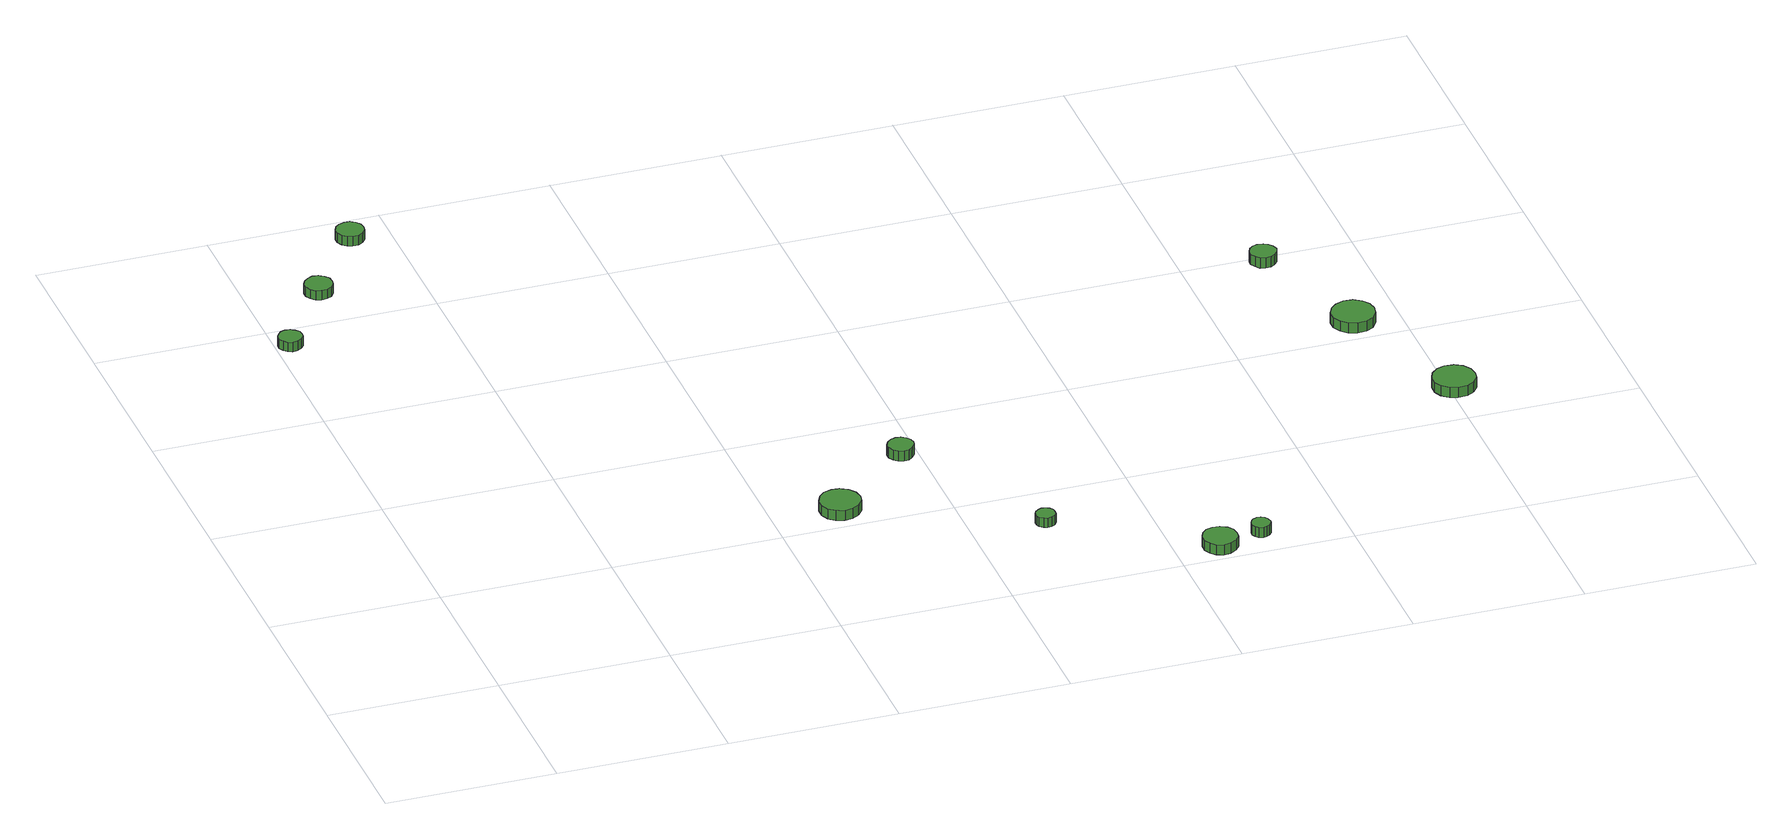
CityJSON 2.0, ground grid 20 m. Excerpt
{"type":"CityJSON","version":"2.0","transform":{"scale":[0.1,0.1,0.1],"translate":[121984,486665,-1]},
"CityObjects":{
"tree1":{"type":"SolitaryVegetationObject","attributes":{"function":"something"},"geometry":[{"type":"MultiSurface","lod":"1","boundaries":[[[0,1,2,3,4,5,6,7,8,9,10,11,12,13,14]],[[15,16,17,18,19,20,21,22,23,24,25,26,27,28,29]],[[0,29,28,1]],[[1,28,27,2]],[[2,27,26,3]],[[3,26,25,4]],[[4,25,24,5]],[[5,24,23,6]],[[6,23,22,7]],[[7,22,21,8]],[[8,21,20,9]],[[9,20,19,10]],[[10,19,18,11]],[[11,18,17,12]],[[12,17,16,13]],[[13,16,15,14]],[[14,15,29,0]]]}]},
"tree2":{"type":"SolitaryVegetationObject","attributes":{"function":"something"},"geometry":[{"type":"MultiSurface","lod":"1","boundaries":[[[30,31,32,33,34,35,36,37,38,39,40,41,42,43,44]],[[45,46,47,48,49,50,51,52,53,54,55,56,57,58,59]],[[30,59,58,31]],[[31,58,57,32]],[[32,57,56,33]],[[33,56,55,34]],[[34,55,54,35]],[[35,54,53,36]],[[36,53,52,37]],[[37,52,51,38]],[[38,51,50,39]],[[39,50,49,40]],[[40,49,48,41]],[[41,48,47,42]],[[42,47,46,43]],[[43,46,45,44]],[[44,45,59,30]]]}]},
"tree3":{"type":"SolitaryVegetationObject","attributes":{"function":"something"},"geometry":[{"type":"MultiSurface","lod":"1","boundaries":[[[60,61,62,63,64,65,66,67,68,69,70,71,72,73,74]],[[75,76,77,78,79,80,81,82,83,84,85,86,87,88,89]],[[60,89,88,61]],[[61,88,87,62]],[[62,87,86,63]],[[63,86,85,64]],[[64,85,84,65]],[[65,84,83,66]],[[66,83,82,67]],[[67,82,81,68]],[[68,81,80,69]],[[69,80,79,70]],[[70,79,78,71]],[[71,78,77,72]],[[72,77,76,73]],[[73,76,75,74]],[[74,75,89,60]]]}]},
"tree4":{"type":"SolitaryVegetationObject","attributes":{"function":"something"},"geometry":[{"type":"MultiSurface","lod":"1","boundaries":[[[90,91,92,93,94,95,96,97,98,99,100,101,102,103,104]],[[105,106,107,108,109,110,111,112,113,114,115,116,117,118,119]],[[90,119,118,91]],[[91,118,117,92]],[[92,117,116,93]],[[93,116,115,94]],[[94,115,114,95]],[[95,114,113,96]],[[96,113,112,97]],[[97,112,111,98]],[[98,111,110,99]],[[99,110,109,100]],[[100,109,108,101]],[[101,108,107,102]],[[102,107,106,103]],[[103,106,105,104]],[[104,105,119,90]]]}]},
"tree5":{"type":"SolitaryVegetationObject","attributes":{"function":"something"},"geometry":[{"type":"MultiSurface","lod":"1","boundaries":[[[120,121,122,123,124,125,126,127,128,129,130,131,132,133,134]],[[135,136,137,138,139,140,141,142,143,144,145,146,147,148,149]],[[120,149,148,121]],[[121,148,147,122]],[[122,147,146,123]],[[123,146,145,124]],[[124,145,144,125]],[[125,144,143,126]],[[126,143,142,127]],[[127,142,141,128]],[[128,141,140,129]],[[129,140,139,130]],[[130,139,138,131]],[[131,138,137,132]],[[132,137,136,133]],[[133,136,135,134]],[[134,135,149,120]]]}]},
"tree6":{"type":"SolitaryVegetationObject","attributes":{"function":"something"},"geometry":[{"type":"MultiSurface","lod":"1","boundaries":[[[150,151,152,153,154,155,156,157,158,159,160,161,162,163,164]],[[165,166,167,168,169,170,171,172,173,174,175,176,177,178,179]],[[150,179,178,151]],[[151,178,177,152]],[[152,177,176,153]],[[153,176,175,154]],[[154,175,174,155]],[[155,174,173,156]],[[156,173,172,157]],[[157,172,171,158]],[[158,171,170,159]],[[159,170,169,160]],[[160,169,168,161]],[[161,168,167,162]],[[162,167,166,163]],[[163,166,165,164]],[[164,165,179,150]]]}]},
"tree7":{"type":"SolitaryVegetationObject","attributes":{"function":"something"},"geometry":[{"type":"MultiSurface","lod":"1","boundaries":[[[180,181,182,183,184,185,186,187,188,189,190,191,192,193,194]],[[195,196,197,198,199,200,201,202,203,204,205,206,207,208,209]],[[180,209,208,181]],[[181,208,207,182]],[[182,207,206,183]],[[183,206,205,184]],[[184,205,204,185]],[[185,204,203,186]],[[186,203,202,187]],[[187,202,201,188]],[[188,201,200,189]],[[189,200,199,190]],[[190,199,198,191]],[[191,198,197,192]],[[192,197,196,193]],[[193,196,195,194]],[[194,195,209,180]]]}]},
"tree8":{"type":"SolitaryVegetationObject","attributes":{"function":"something"},"geometry":[{"type":"MultiSurface","lod":"1","boundaries":[[[210,211,212,213,214,215,216,217,218,219,220,221,222,223,224]],[[225,226,227,228,229,230,231,232,233,234,235,236,237,238,239]],[[210,239,238,211]],[[211,238,237,212]],[[212,237,236,213]],[[213,236,235,214]],[[214,235,234,215]],[[215,234,233,216]],[[216,233,232,217]],[[217,232,231,218]],[[218,231,230,219]],[[219,230,229,220]],[[220,229,228,221]],[[221,228,227,222]],[[222,227,226,223]],[[223,226,225,224]],[[224,225,239,210]]]}]},
"tree9":{"type":"SolitaryVegetationObject","attributes":{"function":"something"},"geometry":[{"type":"MultiSurface","lod":"1","boundaries":[[[240,241,242,243,244,245,246,247,248,249,250,251,252,253,254]],[[255,256,257,258,259,260,261,262,263,264,265,266,267,268,269]],[[240,269,268,241]],[[241,268,267,242]],[[242,267,266,243]],[[243,266,265,244]],[[244,265,264,245]],[[245,264,263,246]],[[246,263,262,247]],[[247,262,261,248]],[[248,261,260,249]],[[249,260,259,250]],[[250,259,258,251]],[[251,258,257,252]],[[252,257,256,253]],[[253,256,255,254]],[[254,255,269,240]]]}]},
"tree10":{"type":"SolitaryVegetationObject","attributes":{"function":"something"},"geometry":[{"type":"MultiSurface","lod":"1","boundaries":[[[270,271,272,273,274,275,276,277,278,279,280,281,282,283,284]],[[285,286,287,288,289,290,291,292,293,294,295,296,297,298,299]],[[270,299,298,271]],[[271,298,297,272]],[[272,297,296,273]],[[273,296,295,274]],[[274,295,294,275]],[[275,294,293,276]],[[276,293,292,277]],[[277,292,291,278]],[[278,291,290,279]],[[279,290,289,280]],[[280,289,288,281]],[[281,288,287,282]],[[282,287,286,283]],[[283,286,285,284]],[[284,285,299,270]]]}]},
"tree11":{"type":"SolitaryVegetationObject","attributes":{"function":"something"},"geometry":[{"type":"MultiSurface","lod":"1","boundaries":[[[300,301,302,303,304,305,306,307,308,309,310,311,312,313,314]],[[315,316,317,318,319,320,321,322,323,324,325,326,327,328,329]],[[300,329,328,301]],[[301,328,327,302]],[[302,327,326,303]],[[303,326,325,304]],[[304,325,324,305]],[[305,324,323,306]],[[306,323,322,307]],[[307,322,321,308]],[[308,321,320,309]],[[309,320,319,310]],[[310,319,318,311]],[[311,318,317,312]],[[312,317,316,313]],[[313,316,315,314]],[[314,315,329,300]]]}]}
},
"vertices":[
[32,767,19],[31,773,19],[27,777,19],[22,780,19],[16,781,19],[11,779,19],[7,775,19],[4,770,19],[4,764,19],[7,759,19],[11,755,19],[16,753,19],[22,754,19],[27,757,19],[31,761,19],[31,761,7],[27,757,7],[22,754,7],[16,753,7],[11,755,7],[7,759,7],[4,764,7],[4,770,7],[7,775,7],[11,779,7],[16,781,7],[22,780,7],[27,777,7],[31,773,7],[32,767,7],
[100,864,19],[99,871,19],[95,876,19],[89,880,19],[82,881,19],[76,878,19],[71,874,19],[68,868,19],[68,861,19],[71,855,19],[76,850,19],[82,848,19],[89,849,19],[95,852,19],[99,858,19],[99,858,7],[95,852,7],[89,849,7],[82,848,7],[76,850,7],[71,855,7],[68,861,7],[68,868,7],[71,874,7],[76,878,7],[82,881,7],[89,880,7],[95,876,7],[99,871,7],[100,864,7],
[170,963,19],[169,970,19],[165,975,19],[159,979,19],[152,979,19],[146,977,19],[141,973,19],[138,966,19],[138,960,19],[141,953,19],[146,949,19],[152,947,19],[159,947,19],[165,951,19],[169,956,19],[169,956,7],[165,951,7],[159,947,7],[152,947,7],[146,949,7],[141,953,7],[138,960,7],[138,966,7],[141,973,7],[146,977,7],[152,979,7],[159,979,7],[165,975,7],[169,970,7],[170,963,7],
[502,233,22],[500,243,22],[494,251,22],[485,256,22],[476,257,22],[466,254,22],[459,247,22],[455,238,22],[455,228,22],[459,219,22],[466,213,22],[476,210,22],[485,211,22],[494,216,22],[500,224,22],[500,224,9],[494,216,9],[485,211,9],[476,210,9],[466,213,9],[459,219,9],[455,228,9],[455,238,9],[459,247,9],[466,254,9],[476,257,9],[485,256,9],[494,251,9],[500,243,9],[502,233,9],
[595,325,22],[594,331,22],[590,336,22],[585,339,22],[579,340,22],[573,338,22],[568,334,22],[565,328,22],[565,322,22],[568,316,22],[573,312,22],[579,310,22],[585,310,22],[590,314,22],[594,319,22],[594,319,9],[590,314,9],[585,310,9],[579,310,9],[573,312,9],[568,316,9],[565,322,9],[565,328,9],[568,334,9],[573,338,9],[579,340,9],[585,339,9],[590,336,9],[594,331,9],[595,325,9],
[694,132,23],[694,136,23],[691,140,23],[687,142,23],[682,143,23],[678,141,23],[674,138,23],[672,134,23],[672,129,23],[674,125,23],[678,122,23],[682,120,23],[687,121,23],[691,123,23],[694,127,23],[694,127,11],[691,123,11],[687,121,11],[682,120,11],[678,122,11],[674,125,11],[672,129,11],[672,134,11],[674,138,11],[678,141,11],[682,143,11],[687,142,11],[691,140,11],[694,136,11],[694,132,11],
[869,20,25],[868,28,25],[863,35,25],[855,39,25],[847,40,25],[839,38,25],[833,32,25],[830,25,25],[830,16,25],[833,9,25],[839,3,25],[847,0,25],[855,1,25],[863,6,25],[868,12,25],[868,12,12],[863,6,12],[855,1,12],[847,0,12],[839,3,12],[833,9,12],[830,16,12],[830,25,12],[833,32,12],[839,38,12],[847,40,12],[855,39,12],[863,35,12],[868,28,12],[869,20,12],
[913,34,24],[912,39,24],[909,43,24],[905,45,24],[901,46,24],[896,44,24],[893,41,24],[891,37,24],[891,32,24],[893,28,24],[896,25,24],[901,23,24],[905,24,24],[909,26,24],[912,30,24],[912,30,11],[909,26,11],[905,24,11],[901,23,11],[896,25,11],[893,28,11],[891,32,11],[891,37,11],[893,41,11],[896,44,11],[901,46,11],[905,45,11],[909,43,11],[912,39,11],[913,34,11],
[1106,582,27],[1104,588,27],[1100,593,27],[1095,596,27],[1088,597,27],[1082,595,27],[1078,591,27],[1075,585,27],[1075,579,27],[1078,573,27],[1082,568,27],[1088,566,27],[1095,567,27],[1100,570,27],[1104,575,27],[1104,575,14],[1100,570,14],[1095,567,14],[1088,566,14],[1082,568,14],[1078,573,14],[1075,579,14],[1075,585,14],[1078,591,14],[1082,595,14],[1088,597,14],[1095,596,14],[1100,593,14],[1104,588,14],[1106,582,14],
[1168,428,26],[1166,438,26],[1160,446,26],[1151,452,26],[1140,453,26],[1130,449,26],[1123,443,26],[1118,433,26],[1118,423,26],[1123,413,26],[1130,406,26],[1140,403,26],[1151,404,26],[1160,409,26],[1166,418,26],[1166,418,13],[1160,409,13],[1151,404,13],[1140,403,13],[1130,406,13],[1123,413,13],[1118,423,13],[1118,433,13],[1123,443,13],[1130,449,13],[1140,453,13],[1151,452,13],[1160,446,13],[1166,438,13],[1168,428,13],
[1228,258,27],[1226,268,27],[1220,277,27],[1211,282,27],[1200,283,27],[1191,280,27],[1183,273,27],[1179,264,27],[1179,253,27],[1183,244,27],[1191,237,27],[1200,234,27],[1211,235,27],[1220,240,27],[1226,248,27],[1226,248,14],[1220,240,14],[1211,235,14],[1200,234,14],[1191,237,14],[1183,244,14],[1179,253,14],[1179,264,14],[1183,273,14],[1191,280,14],[1200,283,14],[1211,282,14],[1220,277,14],[1226,268,14],[1228,258,14]
]}
